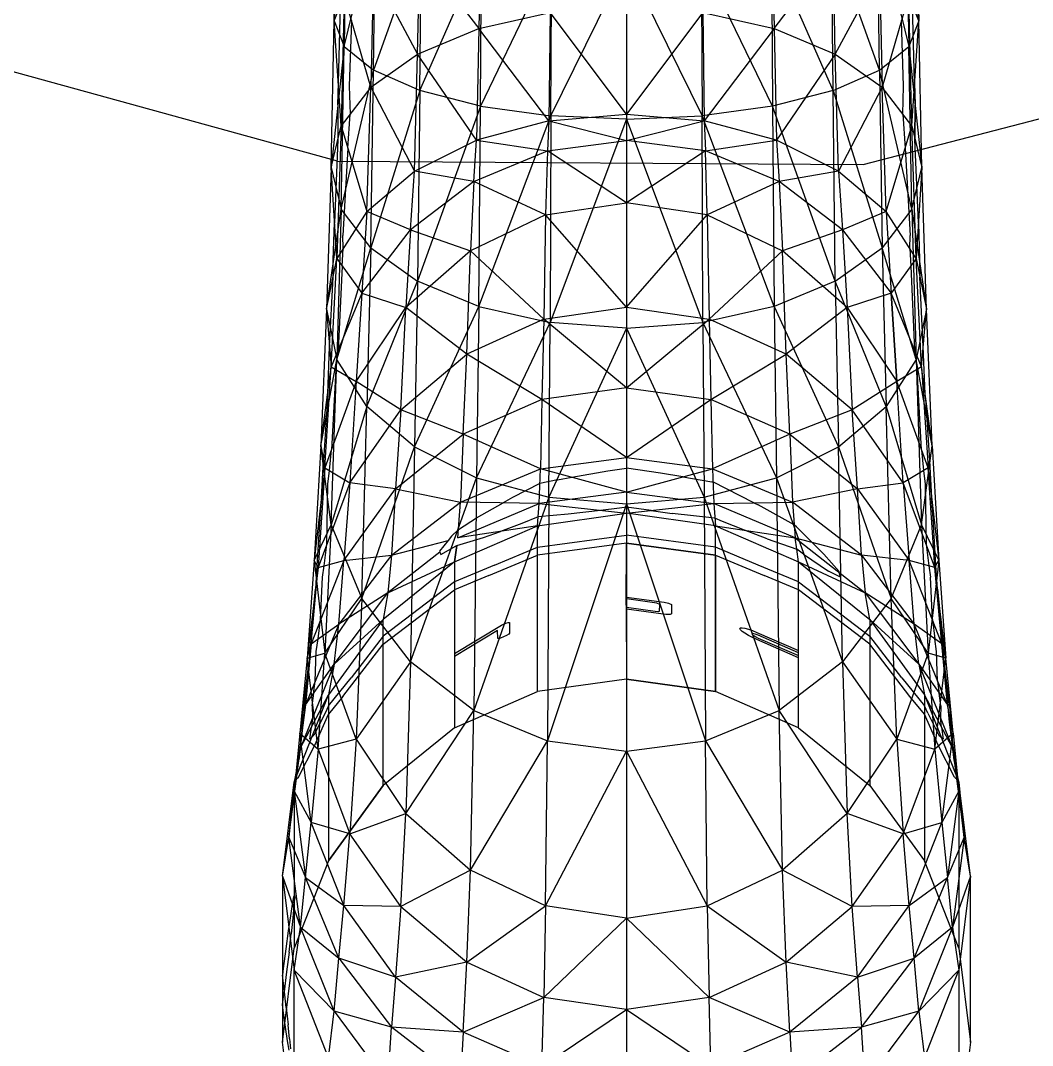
# Model space of a CAD drawing. Header units: inches. Extents: x 0 to 54693, y 0 to 31146.
# Drawn here: x 13257.5 to 13341.4, y 14836.6 to 14921.6 of the extents above; entities that cross this region are included whole.
import ezdxf

# ---------------------------------------------------------------- set-up
doc = ezdxf.new("R2010")
doc.units = ezdxf.units.IN
doc.header["$MEASUREMENT"] = 0
doc.layers.add('Added', color=3, linetype='Continuous')

msp = doc.modelspace()

# ---------------------------------------------------------------- linework, layer by layer
at = {"layer": 'Added', "linetype": 'Continuous', "lineweight": -2, "ltscale": 0.18}
for p, q in [((13307.739, 14974.638), (13307.739, 14806.721)), ((13283.494, 14921.532), (13283.705, 14933.982)), ((13331.772, 14933.982), (13331.984, 14921.532)), ((13283.494, 14921.532), (13284.524, 14932.02)), ((13284.524, 14932.02), (13284.32, 14919.422)), ((13331.984, 14921.532), (13330.954, 14932.02)), ((13330.954, 14932.02), (13331.157, 14919.422)), ((13284.32, 14919.422), (13286.925, 14930.192)), ((13286.742, 14917.456), (13286.925, 14930.192)), ((13328.553, 14930.192), (13331.157, 14919.422)), ((13328.735, 14917.456), (13328.553, 14930.192)), ((13290.744, 14928.622), (13286.742, 14917.456)), ((13290.595, 14915.767), (13290.744, 14928.622)), ((13295.616, 14928.593), (13295.489, 14920.904)), ((13319.861, 14928.593), (13319.989, 14920.904)), ((13324.882, 14915.767), (13324.733, 14928.622)), ((13328.735, 14917.456), (13324.733, 14928.622)), ((13290.414, 14918.788), (13290.595, 14927.298)), ((13290.595, 14915.767), (13295.722, 14927.418)), ((13290.595, 14927.298), (13295.489, 14920.904)), ((13295.616, 14914.471), (13295.722, 14927.418)), ((13324.882, 14915.767), (13319.756, 14927.418)), ((13319.756, 14927.418), (13319.861, 14914.471)), ((13319.989, 14920.904), (13324.882, 14927.298)), ((13325.063, 14918.788), (13324.882, 14927.298)), ((13301.518, 14926.66), (13295.616, 14914.471)), ((13301.464, 14913.657), (13301.518, 14926.66)), ((13319.861, 14914.471), (13313.959, 14926.66)), ((13313.959, 14926.66), (13314.014, 14913.657)), ((13286.742, 14925.609), (13286.521, 14916.03)), ((13286.742, 14925.609), (13290.414, 14918.788)), ((13301.464, 14913.657), (13307.739, 14926.402)), ((13307.739, 14926.402), (13314.014, 14913.657)), ((13325.063, 14918.788), (13328.735, 14925.609)), ((13328.735, 14925.609), (13328.957, 14916.03)), ((13283.494, 14921.532), (13284.32, 14923.642)), ((13284.32, 14923.642), (13284.073, 14912.818)), ((13286.521, 14916.03), (13284.32, 14923.642)), ((13331.157, 14923.642), (13328.957, 14916.03)), ((13331.984, 14921.532), (13331.157, 14923.642)), ((13331.404, 14912.818), (13331.157, 14923.642)), ((13283.836, 14916.394), (13284.003, 14922.833)), ((13295.489, 14920.904), (13301.398, 14922.234)), ((13301.398, 14922.234), (13301.3, 14913.243)), ((13307.739, 14913.793), (13301.398, 14922.234)), ((13314.08, 14922.234), (13307.739, 14913.793)), ((13314.08, 14922.234), (13319.989, 14920.904)), ((13314.08, 14922.234), (13314.178, 14913.243)), ((13331.642, 14916.394), (13331.475, 14922.833)), ((13283.775, 14909.9), (13241.74, 14921.458)), ((13283.238, 14909.372), (13283.494, 14921.532)), ((13284.073, 14912.818), (13283.494, 14921.532)), ((13283.494, 14921.532), (13284.32, 14919.422)), ((13284.92, 14921.568), (13284.743, 14916.127)), ((13330.734, 14916.127), (13330.558, 14921.568)), ((13331.984, 14921.532), (13331.157, 14919.422)), ((13331.404, 14912.818), (13331.984, 14921.532)), ((13332.239, 14909.372), (13331.984, 14921.532)), ((13290.414, 14918.788), (13295.489, 14920.904)), ((13295.489, 14920.904), (13295.299, 14911.629)), ((13301.3, 14913.243), (13295.489, 14920.904)), ((13319.989, 14920.904), (13314.178, 14913.243)), ((13319.989, 14920.904), (13325.063, 14918.788)), ((13319.989, 14920.904), (13320.178, 14911.629)), ((13327.37, 14909.615), (13369.553, 14920.622)), ((13284.32, 14919.422), (13283.238, 14909.372)), ((13284.073, 14905.925), (13284.32, 14919.422)), ((13284.32, 14919.422), (13286.742, 14917.456)), ((13286.521, 14916.03), (13290.414, 14918.788)), ((13290.147, 14909.061), (13290.414, 14918.788)), ((13295.299, 14911.629), (13290.414, 14918.788)), ((13325.063, 14918.788), (13320.178, 14911.629)), ((13325.331, 14909.061), (13325.063, 14918.788)), ((13325.063, 14918.788), (13328.957, 14916.03)), ((13328.735, 14917.456), (13331.157, 14919.422)), ((13331.157, 14919.422), (13332.239, 14909.372)), ((13331.404, 14905.925), (13331.157, 14919.422)), ((13284.073, 14905.925), (13286.742, 14917.456)), ((13286.521, 14902.713), (13286.742, 14917.456)), ((13290.595, 14915.767), (13286.742, 14917.456)), ((13324.882, 14915.767), (13328.735, 14917.456)), ((13331.404, 14905.925), (13328.735, 14917.456)), ((13328.735, 14917.456), (13328.957, 14902.713)), ((13283.801, 14914.561), (13283.836, 14916.394)), ((13331.642, 14916.394), (13331.676, 14914.561)), ((13286.521, 14916.03), (13284.073, 14912.818)), ((13284.743, 14916.127), (13284.814, 14913.791)), ((13286.193, 14905.715), (13286.521, 14916.03)), ((13286.521, 14916.03), (13290.147, 14909.061)), ((13290.595, 14915.767), (13286.521, 14902.713)), ((13290.595, 14915.767), (13290.414, 14899.956)), ((13295.616, 14914.471), (13290.595, 14915.767)), ((13324.882, 14915.767), (13319.861, 14914.471)), ((13325.063, 14899.956), (13324.882, 14915.767)), ((13324.882, 14915.767), (13328.957, 14902.713)), ((13328.957, 14916.03), (13325.331, 14909.061)), ((13331.404, 14912.818), (13328.957, 14916.03)), ((13329.285, 14905.715), (13328.957, 14916.03)), ((13330.663, 14913.791), (13330.734, 14916.127)), ((13283.801, 14914.561), (13283.803, 14911.702)), ((13331.675, 14911.702), (13331.676, 14914.561)), ((13331.676, 14914.561), (13331.675, 14911.702)), ((13284.621, 14910.984), (13284.814, 14913.791)), ((13295.616, 14914.471), (13290.414, 14899.956)), ((13295.489, 14897.839), (13295.616, 14914.471)), ((13295.616, 14914.471), (13301.464, 14913.657)), ((13301.3, 14913.243), (13307.739, 14913.793)), ((13307.739, 14913.793), (13314.178, 14913.243)), ((13319.861, 14914.471), (13314.014, 14913.657)), ((13325.063, 14899.956), (13319.861, 14914.471)), ((13319.861, 14914.471), (13319.989, 14897.839)), ((13330.663, 14913.791), (13330.857, 14910.984)), ((13301.3, 14913.243), (13295.299, 14911.629)), ((13295.489, 14897.839), (13301.464, 14913.657)), ((13301.3, 14913.243), (13301.177, 14910.747)), ((13301.3, 14913.243), (13307.739, 14911.61)), ((13301.464, 14913.657), (13301.398, 14896.509)), ((13307.739, 14913.379), (13301.398, 14896.509)), ((13307.739, 14913.379), (13301.464, 14913.657)), ((13307.739, 14913.379), (13314.014, 14913.657)), ((13307.739, 14913.379), (13314.08, 14896.509)), ((13307.739, 14911.61), (13314.178, 14913.243)), ((13314.08, 14896.509), (13314.014, 14913.657)), ((13319.989, 14897.839), (13314.014, 14913.657)), ((13320.178, 14911.629), (13314.178, 14913.243)), ((13314.178, 14913.243), (13314.3, 14910.747)), ((13283.238, 14909.372), (13284.073, 14912.818)), ((13284.073, 14912.818), (13283.707, 14901.818)), ((13284.073, 14912.818), (13286.193, 14905.715)), ((13329.285, 14905.715), (13331.404, 14912.818)), ((13331.404, 14912.818), (13332.239, 14909.372)), ((13331.77, 14901.818), (13331.404, 14912.818)), ((13283.803, 14911.702), (13283.524, 14904.774)), ((13290.147, 14909.061), (13295.299, 14911.629)), ((13295.063, 14908.216), (13295.299, 14911.629)), ((13295.299, 14911.629), (13301.177, 14910.747)), ((13301.177, 14910.747), (13307.739, 14911.61)), ((13314.3, 14910.747), (13307.739, 14911.61)), ((13314.3, 14910.747), (13320.178, 14911.629)), ((13325.331, 14909.061), (13320.178, 14911.629)), ((13320.178, 14911.629), (13320.415, 14908.216)), ((13331.954, 14904.774), (13331.675, 14911.702)), ((13284.621, 14910.984), (13284.212, 14903.746)), ((13295.063, 14908.216), (13301.177, 14910.747)), ((13301.177, 14910.747), (13301.034, 14905.439)), ((13307.739, 14906.45), (13301.177, 14910.747)), ((13314.3, 14910.747), (13307.739, 14906.45)), ((13314.444, 14905.439), (13314.3, 14910.747)), ((13320.415, 14908.216), (13314.3, 14910.747)), ((13330.857, 14910.984), (13331.266, 14903.746)), ((13283.775, 14909.9), (13327.37, 14909.615)), ((13283.238, 14909.372), (13282.86, 14897.636)), ((13283.238, 14909.372), (13284.073, 14905.925)), ((13283.707, 14901.818), (13283.238, 14909.372)), ((13286.193, 14905.715), (13290.147, 14909.061)), ((13289.812, 14904.191), (13290.147, 14909.061)), ((13295.063, 14908.216), (13290.147, 14909.061)), ((13325.331, 14909.061), (13320.415, 14908.216)), ((13325.331, 14909.061), (13325.666, 14904.191)), ((13325.331, 14909.061), (13329.285, 14905.715)), ((13331.404, 14905.925), (13332.239, 14909.372)), ((13332.239, 14909.372), (13331.77, 14901.818)), ((13332.618, 14897.636), (13332.239, 14909.372)), ((13295.063, 14908.216), (13289.812, 14904.191)), ((13295.063, 14908.216), (13294.786, 14902.476)), ((13301.034, 14905.439), (13295.063, 14908.216)), ((13320.415, 14908.216), (13314.444, 14905.439)), ((13320.415, 14908.216), (13320.692, 14902.476)), ((13325.666, 14904.191), (13320.415, 14908.216)), ((13301.034, 14905.439), (13307.739, 14906.45)), ((13314.444, 14905.439), (13307.739, 14906.45)), ((13282.86, 14897.636), (13284.073, 14905.925)), ((13284.073, 14905.925), (13283.707, 14893.454)), ((13286.193, 14905.715), (13283.707, 14901.818)), ((13286.521, 14902.713), (13284.073, 14905.925)), ((13286.193, 14905.715), (13285.783, 14898.945)), ((13289.812, 14904.191), (13286.193, 14905.715)), ((13301.034, 14905.439), (13294.786, 14902.476)), ((13301.034, 14905.439), (13300.882, 14896.803)), ((13307.739, 14897.795), (13301.034, 14905.439)), ((13307.739, 14897.795), (13314.444, 14905.439)), ((13314.444, 14905.439), (13320.692, 14902.476)), ((13314.444, 14905.439), (13314.595, 14896.803)), ((13329.285, 14905.715), (13325.666, 14904.191)), ((13331.404, 14905.925), (13328.957, 14902.713)), ((13329.285, 14905.715), (13329.695, 14898.945)), ((13331.77, 14901.818), (13329.285, 14905.715)), ((13331.404, 14905.925), (13331.77, 14893.454)), ((13331.404, 14905.925), (13332.618, 14897.636)), ((13283.416, 14901.729), (13283.524, 14904.774)), ((13331.954, 14904.774), (13332.062, 14901.729)), ((13284.238, 14902.649), (13284.212, 14903.746)), ((13285.783, 14898.945), (13289.812, 14904.191)), ((13289.812, 14904.191), (13289.42, 14897.761)), ((13289.812, 14904.191), (13294.786, 14902.476)), ((13325.666, 14904.191), (13320.692, 14902.476)), ((13325.666, 14904.191), (13326.057, 14897.761)), ((13325.666, 14904.191), (13329.695, 14898.945)), ((13331.24, 14902.649), (13331.266, 14903.746)), ((13283.707, 14893.454), (13286.521, 14902.713)), ((13284.15, 14901.205), (13284.238, 14902.649)), ((13286.521, 14902.713), (13286.193, 14889.557)), ((13286.521, 14902.713), (13290.414, 14899.956)), ((13325.063, 14899.956), (13328.957, 14902.713)), ((13331.77, 14893.454), (13328.957, 14902.713)), ((13328.957, 14902.713), (13329.285, 14889.557)), ((13331.24, 14902.649), (13331.327, 14901.205)), ((13282.86, 14897.636), (13283.707, 14901.818)), ((13283.25, 14892.836), (13283.707, 14901.818)), ((13283.707, 14901.818), (13285.783, 14898.945)), ((13294.786, 14902.476), (13289.42, 14897.761)), ((13294.493, 14893.893), (13294.786, 14902.476)), ((13300.882, 14896.803), (13294.786, 14902.476)), ((13320.692, 14902.476), (13314.595, 14896.803)), ((13320.984, 14893.893), (13320.692, 14902.476)), ((13326.057, 14897.761), (13320.692, 14902.476)), ((13331.77, 14901.818), (13329.695, 14898.945)), ((13331.77, 14901.818), (13332.618, 14897.636)), ((13332.227, 14892.836), (13331.77, 14901.818)), ((13283.398, 14900.29), (13283.416, 14901.729)), ((13284.15, 14901.205), (13283.831, 14894.237)), ((13331.327, 14901.205), (13331.646, 14894.237)), ((13332.062, 14901.729), (13332.08, 14900.29)), ((13283.113, 14894.529), (13283.398, 14900.29)), ((13332.365, 14894.529), (13332.08, 14900.29)), ((13286.193, 14889.557), (13290.414, 14899.956)), ((13290.414, 14899.956), (13290.147, 14886.21)), ((13295.489, 14897.839), (13290.414, 14899.956)), ((13325.063, 14899.956), (13319.989, 14897.839)), ((13329.285, 14889.557), (13325.063, 14899.956)), ((13325.063, 14899.956), (13325.331, 14886.21)), ((13285.783, 14898.945), (13283.25, 14892.836)), ((13285.783, 14898.945), (13285.303, 14891.617)), ((13285.783, 14898.945), (13289.42, 14897.761)), ((13329.695, 14898.945), (13326.057, 14897.761)), ((13330.174, 14891.617), (13329.695, 14898.945)), ((13332.227, 14892.836), (13329.695, 14898.945)), ((13329.695, 14898.945), (13330.174, 14891.617)), ((13282.86, 14897.636), (13282.387, 14886.281)), ((13282.86, 14897.636), (13283.25, 14892.836)), ((13282.86, 14897.636), (13283.707, 14893.454)), ((13285.303, 14891.617), (13289.42, 14897.761)), ((13289.007, 14889.265), (13289.42, 14897.761)), ((13294.493, 14893.893), (13289.42, 14897.761)), ((13290.147, 14886.21), (13295.489, 14897.839)), ((13295.489, 14897.839), (13295.299, 14883.642)), ((13295.489, 14897.839), (13301.398, 14896.509)), ((13300.882, 14896.803), (13307.739, 14897.795)), ((13307.739, 14897.795), (13314.595, 14896.803)), ((13319.989, 14897.839), (13314.08, 14896.509)), ((13319.989, 14897.839), (13325.331, 14886.21)), ((13319.989, 14897.839), (13320.178, 14883.642)), ((13326.057, 14897.761), (13320.984, 14893.893)), ((13326.057, 14897.761), (13326.471, 14889.265)), ((13326.057, 14897.761), (13330.174, 14891.617)), ((13332.618, 14897.636), (13331.77, 14893.454)), ((13332.227, 14892.836), (13332.618, 14897.636)), ((13333.091, 14886.281), (13332.618, 14897.636)), ((13300.882, 14896.803), (13294.493, 14893.893)), ((13300.882, 14896.803), (13300.727, 14890.13)), ((13307.739, 14891.106), (13300.882, 14896.803)), ((13307.739, 14891.106), (13314.595, 14896.803)), ((13314.595, 14896.803), (13314.751, 14890.13)), ((13320.984, 14893.893), (13314.595, 14896.803)), ((13295.299, 14883.642), (13301.398, 14896.509)), ((13301.3, 14882.028), (13301.398, 14896.509)), ((13307.739, 14896.055), (13301.3, 14882.028)), ((13307.739, 14896.055), (13301.398, 14896.509)), ((13307.739, 14896.055), (13314.08, 14896.509)), ((13307.739, 14896.055), (13314.178, 14882.028)), ((13314.08, 14896.509), (13314.178, 14882.028)), ((13314.08, 14896.509), (13320.178, 14883.642)), ((13282.958, 14890.615), (13283.113, 14894.529)), ((13283.632, 14892.645), (13283.831, 14894.237)), ((13331.646, 14894.237), (13331.846, 14892.645)), ((13332.52, 14890.615), (13332.365, 14894.529)), ((13282.387, 14886.281), (13283.707, 14893.454)), ((13283.25, 14879.725), (13283.707, 14893.454)), ((13286.193, 14889.557), (13283.707, 14893.454)), ((13289.007, 14889.265), (13294.493, 14893.893)), ((13294.193, 14887.269), (13294.493, 14893.893)), ((13300.727, 14890.13), (13294.493, 14893.893)), ((13314.751, 14890.13), (13320.984, 14893.893)), ((13326.471, 14889.265), (13320.984, 14893.893)), ((13321.285, 14887.269), (13320.984, 14893.893)), ((13331.77, 14893.454), (13329.285, 14889.557)), ((13331.77, 14893.454), (13332.227, 14879.725)), ((13333.091, 14886.281), (13331.77, 14893.454)), ((13282.387, 14886.281), (13283.25, 14892.836)), ((13282.715, 14884.461), (13283.25, 14892.836)), ((13283.25, 14892.836), (13285.303, 14891.617)), ((13283.63, 14892.611), (13283.258, 14885.961)), ((13283.63, 14892.611), (13283.632, 14892.645)), ((13332.227, 14892.836), (13330.174, 14891.617)), ((13331.846, 14892.645), (13331.848, 14892.611)), ((13332.22, 14885.961), (13331.848, 14892.611)), ((13333.091, 14886.281), (13332.227, 14892.836)), ((13332.227, 14892.836), (13332.762, 14884.461)), ((13285.303, 14891.617), (13282.715, 14884.461)), ((13285.303, 14891.617), (13284.797, 14883.233)), ((13289.007, 14889.265), (13285.303, 14891.617)), ((13330.174, 14891.617), (13326.471, 14889.265)), ((13330.681, 14883.233), (13330.174, 14891.617)), ((13332.762, 14884.461), (13330.174, 14891.617)), ((13307.739, 14891.106), (13300.727, 14890.13)), ((13307.739, 14891.106), (13314.751, 14890.13)), ((13282.924, 14890.176), (13282.606, 14885.068)), ((13282.924, 14890.176), (13282.958, 14890.615)), ((13300.727, 14890.13), (13294.193, 14887.269)), ((13300.727, 14890.13), (13300.605, 14884.391)), ((13307.739, 14885.334), (13300.727, 14890.13)), ((13307.739, 14885.334), (13314.751, 14890.13)), ((13321.285, 14887.269), (13314.751, 14890.13)), ((13314.751, 14890.13), (13314.872, 14884.391)), ((13332.553, 14890.176), (13332.52, 14890.615)), ((13332.553, 14890.176), (13332.872, 14885.068)), ((13286.193, 14889.557), (13283.25, 14879.725)), ((13284.797, 14883.233), (13289.007, 14889.265)), ((13285.783, 14873.616), (13286.193, 14889.557)), ((13290.147, 14886.21), (13286.193, 14889.557)), ((13289.007, 14889.265), (13288.582, 14882.718)), ((13294.193, 14887.269), (13289.007, 14889.265)), ((13326.471, 14889.265), (13321.285, 14887.269)), ((13325.331, 14886.21), (13329.285, 14889.557)), ((13326.896, 14882.718), (13326.471, 14889.265)), ((13330.681, 14883.233), (13326.471, 14889.265)), ((13329.285, 14889.557), (13332.227, 14879.725)), ((13329.695, 14873.616), (13329.285, 14889.557)), ((13288.582, 14882.718), (13294.193, 14887.269)), ((13294.193, 14887.269), (13293.958, 14881.625)), ((13300.605, 14884.391), (13294.193, 14887.269)), ((13321.285, 14887.269), (13314.872, 14884.391)), ((13321.285, 14887.269), (13326.896, 14882.718)), ((13321.285, 14887.269), (13321.52, 14881.625)), ((13282.387, 14886.281), (13281.832, 14876.783)), ((13282.387, 14886.281), (13282.715, 14884.461)), ((13283.25, 14879.725), (13282.387, 14886.281)), ((13283.093, 14884.239), (13283.258, 14885.961)), ((13285.783, 14873.616), (13290.147, 14886.21)), ((13290.147, 14886.21), (13289.812, 14868.37)), ((13290.147, 14886.21), (13295.299, 14883.642)), ((13320.178, 14883.642), (13325.331, 14886.21)), ((13325.666, 14868.37), (13325.331, 14886.21)), ((13325.331, 14886.21), (13329.695, 14873.616)), ((13332.22, 14885.961), (13332.385, 14884.239)), ((13332.227, 14879.725), (13333.091, 14886.281)), ((13333.091, 14886.281), (13332.762, 14884.461)), ((13333.091, 14886.281), (13333.645, 14876.783)), ((13282.428, 14881.965), (13282.606, 14885.068)), ((13300.605, 14884.391), (13307.739, 14885.334)), ((13307.739, 14885.334), (13314.872, 14884.391)), ((13332.872, 14885.068), (13333.049, 14881.965)), ((13282.715, 14884.461), (13281.832, 14876.783)), ((13282.715, 14884.461), (13282.15, 14876.209)), ((13282.715, 14884.461), (13284.797, 14883.233)), ((13282.97, 14883.112), (13283.093, 14884.239)), ((13293.958, 14881.625), (13300.605, 14884.391)), ((13300.491, 14881.495), (13300.605, 14884.391)), ((13307.739, 14882.441), (13300.605, 14884.391)), ((13303.208, 14883.679), (13306.196, 14884.203)), ((13306.196, 14884.203), (13307.739, 14884.432)), ((13310.561, 14884.029), (13307.739, 14884.432)), ((13307.739, 14882.441), (13314.872, 14884.391)), ((13312.408, 14883.717), (13310.561, 14884.029)), ((13314.872, 14884.391), (13321.52, 14881.625)), ((13314.872, 14884.391), (13314.987, 14881.495)), ((13332.762, 14884.461), (13330.681, 14883.233)), ((13332.385, 14884.239), (13332.507, 14883.112)), ((13332.762, 14884.461), (13333.645, 14876.783)), ((13333.327, 14876.209), (13332.762, 14884.461)), ((13284.797, 14883.233), (13282.15, 14876.209)), ((13282.867, 14878.11), (13282.97, 14883.112)), ((13284.797, 14883.233), (13284.277, 14876.787)), ((13288.582, 14882.718), (13284.797, 14883.233)), ((13289.812, 14868.37), (13295.299, 14883.642)), ((13295.299, 14883.642), (13295.063, 14864.345)), ((13295.299, 14883.642), (13301.3, 14882.028)), ((13300.557, 14883.169), (13298.296, 14881.998)), ((13302.013, 14883.47), (13300.557, 14883.169)), ((13302.013, 14883.47), (13303.208, 14883.679)), ((13312.408, 14883.717), (13314.811, 14883.311)), ((13314.178, 14882.028), (13320.178, 14883.642)), ((13314.811, 14883.311), (13314.916, 14883.29)), ((13318.305, 14881.561), (13314.916, 14883.29)), ((13320.178, 14883.642), (13320.415, 14864.345)), ((13320.178, 14883.642), (13325.666, 14868.37)), ((13326.896, 14882.718), (13330.681, 14883.233)), ((13333.327, 14876.209), (13330.681, 14883.233)), ((13330.681, 14883.233), (13331.201, 14876.787)), ((13332.507, 14883.112), (13332.611, 14878.11)), ((13284.277, 14876.787), (13288.582, 14882.718)), ((13288.582, 14882.718), (13288.25, 14877.225)), ((13288.582, 14882.718), (13293.958, 14881.625)), ((13307.739, 14882.441), (13300.491, 14881.495)), ((13307.739, 14882.441), (13314.987, 14881.495)), ((13326.896, 14882.718), (13321.52, 14881.625)), ((13327.228, 14877.225), (13326.896, 14882.718)), ((13326.896, 14882.718), (13331.201, 14876.787)), ((13282.428, 14881.965), (13282.301, 14880.255)), ((13288.25, 14877.225), (13293.958, 14881.625)), ((13293.736, 14878.652), (13293.958, 14881.625)), ((13293.736, 14878.652), (13300.491, 14881.495)), ((13300.491, 14881.495), (13293.958, 14881.625)), ((13301.3, 14882.028), (13295.063, 14864.345)), ((13295.298, 14880.323), (13297.505, 14881.554)), ((13298.296, 14881.998), (13297.505, 14881.554)), ((13300.351, 14879.665), (13300.491, 14881.495)), ((13300.491, 14881.495), (13307.739, 14880.691)), ((13301.3, 14882.028), (13301.177, 14861.815)), ((13307.739, 14881.478), (13301.177, 14861.815)), ((13301.3, 14882.028), (13307.739, 14881.478)), ((13307.739, 14881.478), (13314.178, 14882.028)), ((13307.739, 14880.691), (13314.987, 14881.495)), ((13307.739, 14881.478), (13314.3, 14861.815)), ((13314.178, 14882.028), (13320.415, 14864.345)), ((13314.178, 14882.028), (13314.3, 14861.815)), ((13314.987, 14881.495), (13321.52, 14881.625)), ((13314.987, 14881.495), (13315.127, 14879.665)), ((13321.741, 14878.652), (13314.987, 14881.495)), ((13318.305, 14881.561), (13318.654, 14881.384)), ((13321.66, 14879.74), (13318.654, 14881.384)), ((13327.228, 14877.225), (13321.52, 14881.625)), ((13321.52, 14881.625), (13321.741, 14878.652)), ((13333.177, 14880.255), (13333.049, 14881.965)), ((13300.351, 14879.665), (13307.739, 14880.691)), ((13302.909, 14880.616), (13300.406, 14880.392)), ((13305.586, 14880.93), (13302.909, 14880.616)), ((13307.158, 14881.122), (13305.586, 14880.93)), ((13307.739, 14881.207), (13307.158, 14881.122)), ((13309.782, 14880.918), (13307.739, 14881.207)), ((13315.127, 14879.665), (13307.739, 14880.691)), ((13309.782, 14880.918), (13311.524, 14880.68)), ((13315.08, 14880.284), (13311.524, 14880.68)), ((13281.832, 14876.783), (13283.25, 14879.725)), ((13282.301, 14880.255), (13282.063, 14876.367)), ((13283.25, 14879.725), (13282.715, 14869.105)), ((13283.25, 14879.725), (13285.783, 14873.616)), ((13293.789, 14879.363), (13295.298, 14880.323)), ((13299.065, 14879.851), (13297.279, 14879.195)), ((13300.406, 14880.392), (13299.065, 14879.851)), ((13315.707, 14880.017), (13315.08, 14880.284)), ((13317.519, 14879.299), (13315.707, 14880.017)), ((13321.831, 14879.581), (13321.66, 14879.74)), ((13329.695, 14873.616), (13332.227, 14879.725)), ((13332.227, 14879.725), (13333.645, 14876.783)), ((13332.227, 14879.725), (13332.762, 14869.105)), ((13333.415, 14876.367), (13333.177, 14880.255)), ((13293.789, 14879.363), (13293.226, 14878.788)), ((13293.466, 14876.658), (13300.351, 14879.665)), ((13300.351, 14879.665), (13293.736, 14878.652)), ((13295.889, 14878.699), (13297.279, 14879.195)), ((13300.351, 14865.899), (13300.351, 14879.665)), ((13300.351, 14877.891), (13307.739, 14878.882)), ((13315.127, 14877.891), (13307.739, 14878.882)), ((13315.127, 14879.665), (13321.741, 14878.652)), ((13315.127, 14865.899), (13315.127, 14879.665)), ((13315.127, 14879.665), (13322.011, 14876.658)), ((13319.424, 14878.566), (13317.519, 14879.299)), ((13323.121, 14878.293), (13321.831, 14879.581)), ((13282.655, 14876.346), (13282.867, 14878.11)), ((13288.25, 14877.225), (13292.952, 14878.448)), ((13292.952, 14878.448), (13292.218, 14877.542)), ((13292.345, 14877.286), (13293.597, 14877.991)), ((13293.226, 14878.788), (13292.952, 14878.448)), ((13293.652, 14878.03), (13293.466, 14876.658)), ((13293.466, 14876.658), (13293.652, 14878.03)), ((13293.597, 14877.991), (13293.652, 14878.03)), ((13293.652, 14878.03), (13295.889, 14878.699)), ((13307.739, 14878.223), (13300.351, 14877.232)), ((13307.739, 14878.223), (13307.72, 14873.066)), ((13307.72, 14873.066), (13307.738, 14878.214)), ((13307.738, 14878.214), (13315.126, 14877.223)), ((13315.127, 14877.232), (13307.739, 14878.223)), ((13319.424, 14878.566), (13321.868, 14877.719)), ((13321.741, 14878.652), (13327.228, 14877.225)), ((13321.741, 14878.652), (13327.541, 14874.107)), ((13321.868, 14877.719), (13321.741, 14878.652)), ((13323.121, 14878.293), (13324.123, 14877.3)), ((13332.611, 14878.11), (13332.823, 14876.346)), ((13288.25, 14877.225), (13283.87, 14871.492)), ((13284.277, 14876.787), (13288.25, 14877.225)), ((13292.243, 14877.482), (13287.936, 14874.107)), ((13288.25, 14877.225), (13287.936, 14874.107)), ((13292.218, 14877.542), (13292.243, 14877.482)), ((13292.243, 14877.482), (13292.345, 14877.286)), ((13296.312, 14875.528), (13300.351, 14877.232)), ((13296.801, 14876.394), (13300.351, 14877.891)), ((13315.126, 14877.223), (13315.127, 14865.899)), ((13318.676, 14876.394), (13315.127, 14877.891)), ((13315.127, 14877.232), (13319.166, 14875.528)), ((13322.011, 14876.658), (13321.868, 14877.719)), ((13322.421, 14877.306), (13321.868, 14877.719)), ((13322.421, 14877.306), (13324.494, 14875.891)), ((13325.375, 14875.857), (13324.123, 14877.3)), ((13324.123, 14877.3), (13325.375, 14875.857)), ((13327.228, 14877.225), (13327.541, 14874.107)), ((13327.228, 14877.225), (13331.608, 14871.492)), ((13331.201, 14876.787), (13327.228, 14877.225)), ((13281.832, 14876.783), (13281.248, 14868.671)), ((13284.277, 14876.787), (13281.57, 14869.88)), ((13281.832, 14876.783), (13282.715, 14869.105)), ((13282.15, 14876.209), (13281.832, 14876.783)), ((13282.063, 14876.367), (13281.933, 14874.396)), ((13282.15, 14876.209), (13284.277, 14876.787)), ((13282.525, 14875.394), (13282.655, 14876.346)), ((13283.87, 14871.492), (13284.277, 14876.787)), ((13293.466, 14876.658), (13287.554, 14871.874)), ((13287.936, 14874.107), (13293.466, 14876.658)), ((13293.466, 14876.658), (13293.466, 14862.891)), ((13296.801, 14876.394), (13293.466, 14875.016)), ((13322.011, 14875.016), (13318.676, 14876.394)), ((13322.011, 14876.658), (13327.923, 14871.874)), ((13322.011, 14862.891), (13322.011, 14876.658)), ((13322.011, 14876.658), (13327.541, 14874.107)), ((13333.327, 14876.209), (13331.201, 14876.787)), ((13331.608, 14871.492), (13331.201, 14876.787)), ((13333.907, 14869.88), (13331.201, 14876.787)), ((13333.645, 14876.783), (13332.762, 14869.105)), ((13332.823, 14876.346), (13332.953, 14875.394)), ((13333.415, 14876.367), (13333.327, 14876.209)), ((13333.415, 14876.367), (13333.645, 14876.783)), ((13333.545, 14874.396), (13333.415, 14876.367)), ((13333.645, 14876.783), (13334.23, 14868.671)), ((13282.15, 14876.209), (13281.248, 14868.671)), ((13281.57, 14869.88), (13282.15, 14876.209)), ((13296.312, 14875.528), (13293.466, 14874.353)), ((13322.011, 14874.353), (13319.166, 14875.528)), ((13325.502, 14875.394), (13324.494, 14875.891)), ((13325.391, 14875.792), (13325.375, 14875.857)), ((13325.502, 14875.394), (13325.391, 14875.792)), ((13333.907, 14869.88), (13333.327, 14876.209)), ((13334.23, 14868.671), (13333.327, 14876.209)), ((13282.359, 14871.894), (13282.525, 14875.394)), ((13293.466, 14875.016), (13287.554, 14870.493)), ((13322.011, 14875.016), (13327.923, 14870.493)), ((13333.118, 14871.894), (13332.953, 14875.394)), ((13281.727, 14872.241), (13281.933, 14874.396)), ((13283.486, 14868.17), (13287.936, 14874.107)), ((13287.936, 14874.107), (13283.87, 14871.492)), ((13287.554, 14869.83), (13293.466, 14874.353)), ((13287.936, 14874.107), (13287.554, 14871.874)), ((13307.739, 14873.749), (13310.855, 14873.316)), ((13327.923, 14869.83), (13322.011, 14874.353)), ((13331.608, 14871.492), (13327.541, 14874.107)), ((13327.923, 14871.874), (13327.541, 14874.107)), ((13327.541, 14874.107), (13331.992, 14868.17)), ((13333.545, 14874.396), (13333.751, 14872.241)), ((13282.715, 14869.105), (13285.783, 14873.616)), ((13285.783, 14873.616), (13285.303, 14861.949)), ((13289.812, 14868.37), (13285.783, 14873.616)), ((13307.72, 14873.066), (13307.739, 14866.924)), ((13310.269, 14873.228), (13307.739, 14873.586)), ((13307.739, 14872.903), (13310.106, 14872.574)), ((13310.517, 14873.135), (13310.269, 14873.228)), ((13310.474, 14872.567), (13310.517, 14873.135)), ((13310.855, 14873.316), (13311.237, 14873.236)), ((13311.237, 14873.236), (13311.461, 14873.135)), ((13311.461, 14873.135), (13311.482, 14872.352)), ((13329.695, 14873.616), (13325.666, 14868.37)), ((13330.174, 14861.949), (13329.695, 14873.616)), ((13332.762, 14869.105), (13329.695, 14873.616)), ((13281.727, 14872.241), (13281.496, 14869.601)), ((13311.017, 14872.29), (13307.739, 14872.74)), ((13310.106, 14872.574), (13310.365, 14872.557)), ((13310.365, 14872.557), (13310.474, 14872.567)), ((13311.353, 14872.29), (13311.017, 14872.29)), ((13311.482, 14872.352), (13311.353, 14872.29)), ((13333.751, 14872.241), (13333.982, 14869.601)), ((13283.87, 14871.492), (13281.116, 14864.814)), ((13281.57, 14869.88), (13283.87, 14871.492)), ((13282.154, 14870.29), (13282.359, 14871.894)), ((13287.554, 14871.874), (13283.018, 14865.64)), ((13283.486, 14868.17), (13287.554, 14871.874)), ((13283.486, 14868.17), (13283.87, 14871.492)), ((13287.554, 14858.108), (13287.554, 14871.874)), ((13293.466, 14869.075), (13297.378, 14871.412)), ((13297.378, 14871.412), (13297.485, 14871.468)), ((13297.485, 14871.468), (13297.716, 14871.569)), ((13297.716, 14871.569), (13297.916, 14871.632)), ((13297.916, 14871.632), (13298.032, 14871.641)), ((13298.032, 14871.641), (13298.047, 14870.757)), ((13317.136, 14871.136), (13317.185, 14871.192)), ((13317.185, 14871.192), (13317.327, 14871.202)), ((13317.327, 14871.202), (13317.554, 14871.165)), ((13327.923, 14871.874), (13327.923, 14858.108)), ((13327.923, 14871.874), (13332.46, 14865.64)), ((13327.923, 14871.874), (13331.992, 14868.17)), ((13333.907, 14869.88), (13331.608, 14871.492)), ((13331.992, 14868.17), (13331.608, 14871.492)), ((13334.361, 14864.814), (13331.608, 14871.492)), ((13333.118, 14871.894), (13333.323, 14870.29)), ((13287.554, 14870.493), (13284.893, 14867.034)), ((13297.049, 14870.96), (13293.466, 14868.82)), ((13297.066, 14870.301), (13297.049, 14870.96)), ((13297.298, 14870.34), (13297.116, 14870.298)), ((13297.548, 14870.435), (13297.298, 14870.34)), ((13297.797, 14870.558), (13297.548, 14870.435)), ((13297.98, 14870.676), (13297.797, 14870.558)), ((13298.047, 14870.757), (13297.98, 14870.676)), ((13317.185, 14871.037), (13317.136, 14871.136)), ((13317.327, 14870.903), (13317.185, 14871.037)), ((13317.554, 14870.742), (13317.327, 14870.903)), ((13317.554, 14871.165), (13317.849, 14871.083)), ((13317.849, 14870.565), (13317.554, 14870.742)), ((13317.849, 14871.083), (13318.194, 14870.963)), ((13318.194, 14870.385), (13317.849, 14870.565)), ((13318.215, 14870.721), (13318.143, 14870.696)), ((13318.143, 14870.696), (13318.215, 14870.609)), ((13318.194, 14870.963), (13318.563, 14870.811)), ((13318.563, 14870.214), (13318.194, 14870.385)), ((13318.411, 14870.676), (13318.215, 14870.721)), ((13318.215, 14870.609), (13318.411, 14870.482)), ((13318.678, 14870.574), (13318.411, 14870.676)), ((13318.411, 14870.482), (13318.678, 14870.35)), ((13318.563, 14870.811), (13322.011, 14869.305)), ((13322.011, 14869.118), (13318.678, 14870.574)), ((13318.678, 14870.35), (13322.011, 14868.894)), ((13330.585, 14867.034), (13327.923, 14870.493)), ((13281.57, 14869.88), (13280.647, 14862.468)), ((13281.57, 14869.88), (13281.116, 14864.814)), ((13281.248, 14868.671), (13281.57, 14869.88)), ((13281.496, 14869.601), (13281.377, 14868.325)), ((13282.007, 14869.219), (13282.154, 14870.29)), ((13284.22, 14865.496), (13287.554, 14869.83)), ((13297.116, 14870.298), (13297.066, 14870.301)), ((13322.011, 14868.707), (13318.563, 14870.214)), ((13331.258, 14865.496), (13327.923, 14869.83)), ((13333.471, 14869.219), (13333.323, 14870.29)), ((13334.361, 14864.814), (13333.907, 14869.88)), ((13334.831, 14862.468), (13333.907, 14869.88)), ((13334.23, 14868.671), (13333.907, 14869.88)), ((13334.101, 14868.325), (13333.982, 14869.601)), ((13281.248, 14868.671), (13280.647, 14862.468)), ((13281.248, 14868.671), (13282.715, 14869.105)), ((13282.15, 14861.133), (13281.248, 14868.671)), ((13281.924, 14866.773), (13282.007, 14869.219)), ((13282.15, 14861.133), (13282.715, 14869.105)), ((13285.303, 14861.949), (13282.715, 14869.105)), ((13332.762, 14869.105), (13330.174, 14861.949)), ((13332.762, 14869.105), (13333.327, 14861.133)), ((13334.23, 14868.671), (13332.762, 14869.105)), ((13333.327, 14861.133), (13334.23, 14868.671)), ((13333.553, 14866.773), (13333.471, 14869.219)), ((13334.831, 14862.468), (13334.23, 14868.671)), ((13283.486, 14868.17), (13280.688, 14861.245)), ((13281.116, 14864.814), (13283.486, 14868.17)), ((13281.143, 14865.867), (13281.377, 14868.325)), ((13283.486, 14868.17), (13283.018, 14865.64)), ((13289.812, 14868.37), (13285.303, 14861.949)), ((13289.812, 14868.37), (13289.42, 14855.805)), ((13295.063, 14864.345), (13289.812, 14868.37)), ((13325.666, 14868.37), (13320.415, 14864.345)), ((13325.666, 14868.37), (13330.174, 14861.949)), ((13325.666, 14868.37), (13326.057, 14855.805)), ((13331.992, 14868.17), (13332.46, 14865.64)), ((13331.992, 14868.17), (13334.361, 14864.814)), ((13331.992, 14868.17), (13334.79, 14861.245)), ((13334.101, 14868.325), (13334.335, 14865.867)), ((13283.018, 14864.737), (13284.893, 14867.034)), ((13307.739, 14866.924), (13300.351, 14865.899)), ((13307.739, 14866.924), (13315.127, 14865.899)), ((13315.127, 14865.899), (13307.739, 14866.924)), ((13330.585, 14867.034), (13332.46, 14864.737)), ((13281.814, 14865.935), (13281.924, 14866.773)), ((13333.553, 14866.773), (13333.663, 14865.935)), ((13280.166, 14858.38), (13283.018, 14865.64)), ((13280.688, 14861.245), (13283.018, 14865.64)), ((13281.012, 14864.291), (13281.143, 14865.867)), ((13281.655, 14864.721), (13281.793, 14865.773)), ((13281.793, 14865.773), (13281.814, 14865.935)), ((13283.018, 14865.64), (13283.018, 14851.873)), ((13284.22, 14865.496), (13283.018, 14864.024)), ((13293.466, 14862.891), (13300.351, 14865.899)), ((13322.011, 14862.891), (13315.127, 14865.899)), ((13332.46, 14864.024), (13331.258, 14865.496)), ((13332.46, 14865.64), (13335.311, 14858.38)), ((13332.46, 14865.64), (13332.46, 14851.873)), ((13334.79, 14861.245), (13332.46, 14865.64)), ((13333.663, 14865.935), (13333.685, 14865.773)), ((13333.823, 14864.721), (13333.685, 14865.773)), ((13334.466, 14864.291), (13334.335, 14865.867)), ((13281.116, 14864.814), (13280.177, 14857.649)), ((13281.116, 14864.814), (13280.647, 14862.468)), ((13280.688, 14861.245), (13281.116, 14864.814)), ((13281.655, 14864.721), (13281.696, 14863.739)), ((13283.018, 14864.737), (13282.743, 14864.112)), ((13332.735, 14864.112), (13332.46, 14864.737)), ((13333.823, 14864.721), (13333.782, 14863.739)), ((13334.361, 14864.814), (13335.3, 14857.649)), ((13334.831, 14862.468), (13334.361, 14864.814)), ((13334.361, 14864.814), (13334.79, 14861.245)), ((13281.012, 14864.291), (13280.929, 14863.382)), ((13281.696, 14863.739), (13281.6, 14862.964)), ((13282.743, 14864.112), (13281.814, 14862.304)), ((13281.891, 14861.466), (13283.018, 14864.024)), ((13289.42, 14855.805), (13295.063, 14864.345)), ((13294.786, 14851.09), (13295.063, 14864.345)), ((13295.063, 14864.345), (13301.177, 14861.815)), ((13314.3, 14861.815), (13320.415, 14864.345)), ((13320.692, 14851.09), (13320.415, 14864.345)), ((13326.057, 14855.805), (13320.415, 14864.345)), ((13333.587, 14861.466), (13332.46, 14864.024)), ((13332.735, 14864.112), (13333.664, 14862.304)), ((13333.878, 14862.964), (13333.782, 14863.739)), ((13334.549, 14863.382), (13334.466, 14864.291)), ((13280.67, 14861.235), (13280.929, 14863.382)), ((13281.473, 14861.966), (13281.6, 14862.964)), ((13293.466, 14862.891), (13287.554, 14858.108)), ((13322.011, 14862.891), (13327.923, 14858.108)), ((13333.878, 14862.964), (13334.005, 14861.966)), ((13334.807, 14861.235), (13334.549, 14863.382)), ((13280.647, 14862.468), (13280.177, 14857.649)), ((13280.647, 14862.468), (13282.15, 14861.133)), ((13281.57, 14855.056), (13280.647, 14862.468)), ((13281.653, 14862.164), (13281.473, 14861.966)), ((13281.814, 14862.304), (13281.653, 14862.164)), ((13285.303, 14861.949), (13282.15, 14861.133)), ((13285.303, 14861.949), (13284.797, 14854.109)), ((13285.303, 14861.949), (13289.42, 14855.805)), ((13326.057, 14855.805), (13330.174, 14861.949)), ((13330.174, 14861.949), (13333.327, 14861.133)), ((13330.174, 14861.949), (13330.681, 14854.109)), ((13334.831, 14862.468), (13333.327, 14861.133)), ((13333.664, 14862.304), (13333.825, 14862.164)), ((13333.825, 14862.164), (13334.005, 14861.966)), ((13333.907, 14855.056), (13334.831, 14862.468)), ((13334.831, 14862.468), (13335.3, 14857.649)), ((13279.734, 14853.803), (13280.688, 14861.245)), ((13280.688, 14861.245), (13280.166, 14858.38)), ((13280.177, 14857.649), (13280.688, 14861.245)), ((13280.527, 14858.811), (13281.891, 14861.466)), ((13280.67, 14861.235), (13280.603, 14860.647)), ((13282.15, 14861.133), (13281.57, 14855.056)), ((13282.15, 14861.133), (13284.797, 14854.109)), ((13294.786, 14851.09), (13301.177, 14861.815)), ((13301.034, 14848.127), (13301.177, 14861.815)), ((13301.177, 14861.815), (13307.739, 14860.952)), ((13307.739, 14860.952), (13314.3, 14861.815)), ((13314.3, 14861.815), (13320.692, 14851.09)), ((13314.444, 14848.127), (13314.3, 14861.815)), ((13330.681, 14854.109), (13333.327, 14861.133)), ((13333.327, 14861.133), (13333.907, 14855.056)), ((13334.951, 14858.811), (13333.587, 14861.466)), ((13334.79, 14861.245), (13335.3, 14857.649)), ((13335.311, 14858.38), (13334.79, 14861.245)), ((13334.79, 14861.245), (13335.744, 14853.803)), ((13334.874, 14860.647), (13334.807, 14861.235)), ((13280.188, 14858.344), (13280.56, 14860.244)), ((13280.603, 14860.647), (13280.56, 14860.244)), ((13301.034, 14848.127), (13307.739, 14860.952)), ((13307.739, 14860.952), (13314.444, 14848.127)), ((13334.918, 14860.244), (13334.874, 14860.647)), ((13335.289, 14858.344), (13334.918, 14860.244)), ((13280.189, 14858.506), (13280.188, 14858.344)), ((13280.188, 14858.344), (13280.189, 14858.506)), ((13280.236, 14858.557), (13280.189, 14858.506)), ((13280.236, 14858.557), (13280.527, 14858.811)), ((13335.242, 14858.557), (13334.951, 14858.811)), ((13335.288, 14858.506), (13335.242, 14858.557)), ((13335.288, 14858.506), (13335.289, 14858.344)), ((13279.194, 14850.589), (13280.166, 14858.38)), ((13280.166, 14858.38), (13279.734, 14853.803)), ((13279.734, 14853.803), (13280.177, 14857.649)), ((13280.166, 14858.38), (13280.166, 14844.614)), ((13280.177, 14857.649), (13281.116, 14850.483)), ((13280.177, 14857.649), (13281.57, 14855.056)), ((13283.018, 14851.873), (13287.554, 14858.108)), ((13287.554, 14858.108), (13283.018, 14851.873)), ((13327.923, 14858.108), (13332.46, 14851.873)), ((13335.3, 14857.649), (13333.907, 14855.056)), ((13335.3, 14857.649), (13334.361, 14850.483)), ((13335.744, 14853.803), (13335.3, 14857.649)), ((13335.311, 14858.38), (13335.311, 14844.614)), ((13335.311, 14858.38), (13335.744, 14853.803)), ((13336.284, 14850.589), (13335.311, 14858.38)), ((13281.116, 14850.483), (13281.57, 14855.056)), ((13284.277, 14848.15), (13281.57, 14855.056)), ((13284.797, 14854.109), (13281.57, 14855.056)), ((13284.797, 14854.109), (13289.42, 14855.805)), ((13289.007, 14848.077), (13289.42, 14855.805)), ((13289.42, 14855.805), (13294.786, 14851.09)), ((13326.057, 14855.805), (13320.692, 14851.09)), ((13330.681, 14854.109), (13326.057, 14855.805)), ((13326.471, 14848.077), (13326.057, 14855.805)), ((13330.681, 14854.109), (13333.907, 14855.056)), ((13331.201, 14848.15), (13333.907, 14855.056)), ((13333.907, 14855.056), (13334.361, 14850.483)), ((13279.194, 14850.589), (13279.734, 14853.803)), ((13279.734, 14853.803), (13281.116, 14850.483)), ((13280.688, 14846.353), (13279.734, 14853.803)), ((13284.277, 14848.15), (13284.797, 14854.109)), ((13289.007, 14848.077), (13284.797, 14854.109)), ((13326.471, 14848.077), (13330.681, 14854.109)), ((13331.201, 14848.15), (13330.681, 14854.109)), ((13334.361, 14850.483), (13335.744, 14853.803)), ((13335.744, 14853.803), (13334.79, 14846.353)), ((13336.284, 14850.589), (13335.744, 14853.803)), ((13283.018, 14851.873), (13280.166, 14844.614)), ((13335.311, 14844.614), (13332.46, 14851.873)), ((13294.786, 14851.09), (13289.007, 14848.077)), ((13294.493, 14843.449), (13294.786, 14851.09)), ((13301.034, 14848.127), (13294.786, 14851.09)), ((13314.444, 14848.127), (13320.692, 14851.09)), ((13320.984, 14843.449), (13320.692, 14851.09)), ((13326.471, 14848.077), (13320.692, 14851.09)), ((13279.194, 14850.589), (13280.166, 14842.798)), ((13279.194, 14850.589), (13280.688, 14846.353)), ((13279.194, 14850.589), (13279.194, 14836.823)), ((13280.688, 14846.353), (13281.116, 14850.483)), ((13283.87, 14843.806), (13281.116, 14850.483)), ((13281.116, 14850.483), (13284.277, 14848.15)), ((13331.201, 14848.15), (13334.361, 14850.483)), ((13331.608, 14843.806), (13334.361, 14850.483)), ((13334.79, 14846.353), (13334.361, 14850.483)), ((13336.284, 14850.589), (13334.79, 14846.353)), ((13336.284, 14850.589), (13335.311, 14842.798)), ((13336.284, 14836.823), (13336.284, 14850.589)), ((13280.012, 14848.263), (13279.862, 14847.315)), ((13280.122, 14848.843), (13280.012, 14848.263)), ((13280.122, 14848.843), (13280.166, 14848.969)), ((13280.148, 14848.13), (13280.166, 14848.397)), ((13280.219, 14849.016), (13280.166, 14848.969)), ((13280.166, 14848.397), (13280.247, 14848.774)), ((13280.247, 14848.774), (13280.219, 14849.016)), ((13280.148, 14848.13), (13280.054, 14847.125)), ((13283.87, 14843.806), (13284.277, 14848.15)), ((13289.007, 14848.077), (13284.277, 14848.15)), ((13288.582, 14842.219), (13284.277, 14848.15)), ((13289.007, 14848.077), (13288.582, 14842.219)), ((13289.007, 14848.077), (13294.493, 14843.449)), ((13294.493, 14843.449), (13301.034, 14848.127)), ((13301.034, 14848.127), (13300.882, 14840.54)), ((13307.739, 14847.116), (13301.034, 14848.127)), ((13307.739, 14847.116), (13314.444, 14848.127)), ((13314.444, 14848.127), (13314.595, 14840.54)), ((13314.444, 14848.127), (13320.984, 14843.449)), ((13320.984, 14843.449), (13326.471, 14848.077)), ((13331.201, 14848.15), (13326.471, 14848.077)), ((13326.896, 14842.219), (13326.471, 14848.077)), ((13326.896, 14842.219), (13331.201, 14848.15)), ((13331.608, 14843.806), (13331.201, 14848.15)), ((13279.862, 14847.315), (13279.679, 14846.057)), ((13280.054, 14847.125), (13279.916, 14845.823)), ((13307.739, 14847.116), (13300.882, 14840.54)), ((13307.739, 14847.116), (13314.595, 14840.54)), ((13279.679, 14846.057), (13279.475, 14844.569)), ((13279.743, 14844.305), (13279.916, 14845.823)), ((13280.166, 14842.798), (13280.688, 14846.353)), ((13280.688, 14846.353), (13283.87, 14843.806)), ((13283.486, 14839.401), (13280.688, 14846.353)), ((13334.79, 14846.353), (13331.608, 14843.806)), ((13334.79, 14846.353), (13331.992, 14839.401)), ((13334.79, 14846.353), (13335.311, 14842.798)), ((13279.194, 14836.823), (13280.166, 14844.614)), ((13279.475, 14844.569), (13279.264, 14842.944)), ((13279.743, 14844.305), (13279.545, 14842.667)), ((13335.311, 14844.614), (13336.284, 14836.823)), ((13283.486, 14839.401), (13283.87, 14843.806)), ((13288.582, 14842.219), (13283.87, 14843.806)), ((13283.87, 14843.806), (13288.25, 14838.072)), ((13294.493, 14843.449), (13288.582, 14842.219)), ((13294.193, 14837.668), (13294.493, 14843.449)), ((13294.493, 14843.449), (13300.882, 14840.54)), ((13314.595, 14840.54), (13320.984, 14843.449)), ((13326.896, 14842.219), (13320.984, 14843.449)), ((13321.285, 14837.668), (13320.984, 14843.449)), ((13326.896, 14842.219), (13331.608, 14843.806)), ((13327.228, 14838.072), (13331.608, 14843.806)), ((13331.992, 14839.401), (13331.608, 14843.806)), ((13279.264, 14842.944), (13279.194, 14842.376)), ((13279.329, 14841.284), (13279.194, 14842.376)), ((13279.545, 14842.667), (13279.335, 14841.011)), ((13283.486, 14839.401), (13280.166, 14842.798)), ((13283.018, 14835.538), (13280.166, 14842.798)), ((13280.166, 14829.032), (13280.166, 14842.798)), ((13331.992, 14839.401), (13335.311, 14842.798)), ((13332.46, 14835.538), (13335.311, 14842.798)), ((13335.311, 14842.798), (13335.311, 14829.032)), ((13288.582, 14842.219), (13288.25, 14838.072)), ((13294.193, 14837.668), (13288.582, 14842.219)), ((13326.896, 14842.219), (13321.285, 14837.668)), ((13326.896, 14842.219), (13327.228, 14838.072)), ((13279.194, 14839.949), (13279.335, 14841.011)), ((13279.516, 14839.693), (13279.329, 14841.284)), ((13279.261, 14839.442), (13279.194, 14839.949)), ((13294.193, 14837.668), (13300.882, 14840.54)), ((13300.727, 14834.807), (13300.882, 14840.54)), ((13307.739, 14839.547), (13300.882, 14840.54)), ((13314.595, 14840.54), (13307.739, 14839.547)), ((13321.285, 14837.668), (13314.595, 14840.54)), ((13314.751, 14834.807), (13314.595, 14840.54)), ((13279.456, 14838.058), (13279.261, 14839.442)), ((13279.516, 14839.693), (13279.673, 14838.272)), ((13283.018, 14835.538), (13283.486, 14839.401)), ((13288.25, 14838.072), (13283.486, 14839.401)), ((13283.486, 14839.401), (13287.936, 14833.422)), ((13300.727, 14834.807), (13307.739, 14839.547)), ((13307.739, 14839.547), (13314.751, 14834.807)), ((13331.992, 14839.401), (13327.228, 14838.072)), ((13327.541, 14833.422), (13331.992, 14839.401)), ((13331.992, 14839.401), (13332.46, 14835.538)), ((13279.624, 14836.946), (13279.456, 14838.058)), ((13279.79, 14837.109), (13279.673, 14838.272)), ((13287.936, 14833.422), (13288.25, 14838.072)), ((13293.958, 14833.673), (13288.25, 14838.072)), ((13294.193, 14837.668), (13288.25, 14838.072)), ((13327.228, 14838.072), (13321.285, 14837.668)), ((13321.52, 14833.673), (13327.228, 14838.072)), ((13327.541, 14833.422), (13327.228, 14838.072)), ((13294.193, 14837.668), (13293.958, 14833.673)), ((13300.727, 14834.807), (13294.193, 14837.668)), ((13321.285, 14837.668), (13314.751, 14834.807)), ((13321.285, 14837.668), (13321.52, 14833.673)), ((13280.166, 14829.032), (13279.194, 14836.823)), ((13279.755, 14836.176), (13279.624, 14836.946)), ((13279.79, 14837.109), (13279.859, 14836.279)), ((13336.284, 14836.823), (13335.311, 14829.032))]:
    msp.add_line(p, q, dxfattribs=at)

doc.saveas('drawing.dxf')
